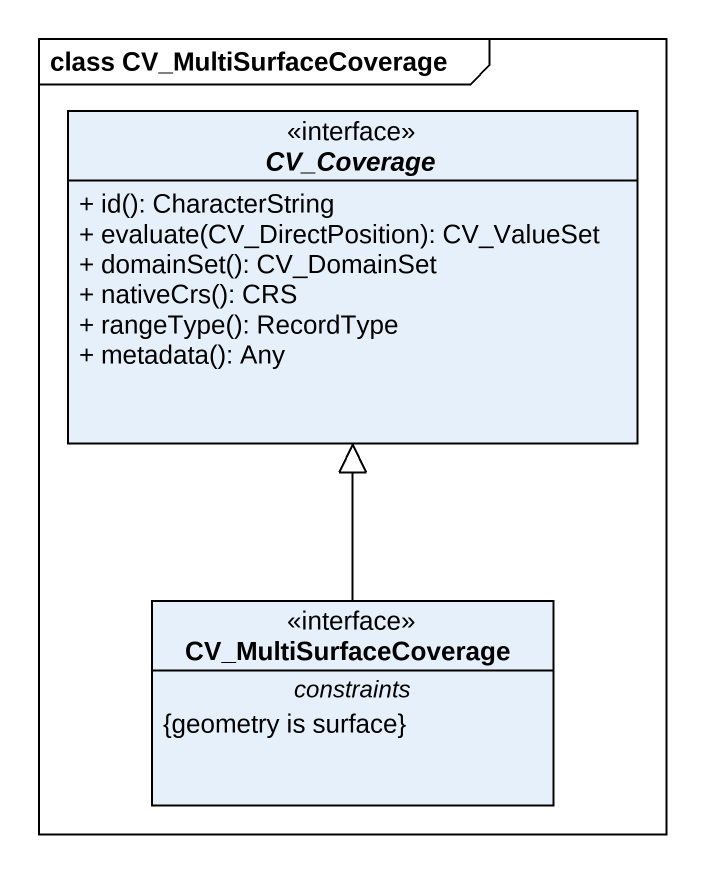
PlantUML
@startuml
mainframe class CV_MultiSurfaceCoverage
hide circle
hide empty members
skinparam classAttributeIconSize 0
abstract class CV_Coverage <<interface>> {
  + id(): CharacterString
  + evaluate(CV_DirectPosition): CV_ValueSet
  + domainSet(): CV_DomainSet
  + nativeCrs(): CRS
  + rangeType(): RecordType
  + metadata(): Any
}
class CV_MultiSurfaceCoverage <<interface>> {
  -- constraints --
  {geometry is surface}
}
CV_MultiSurfaceCoverage -up-|> CV_Coverage
@enduml
